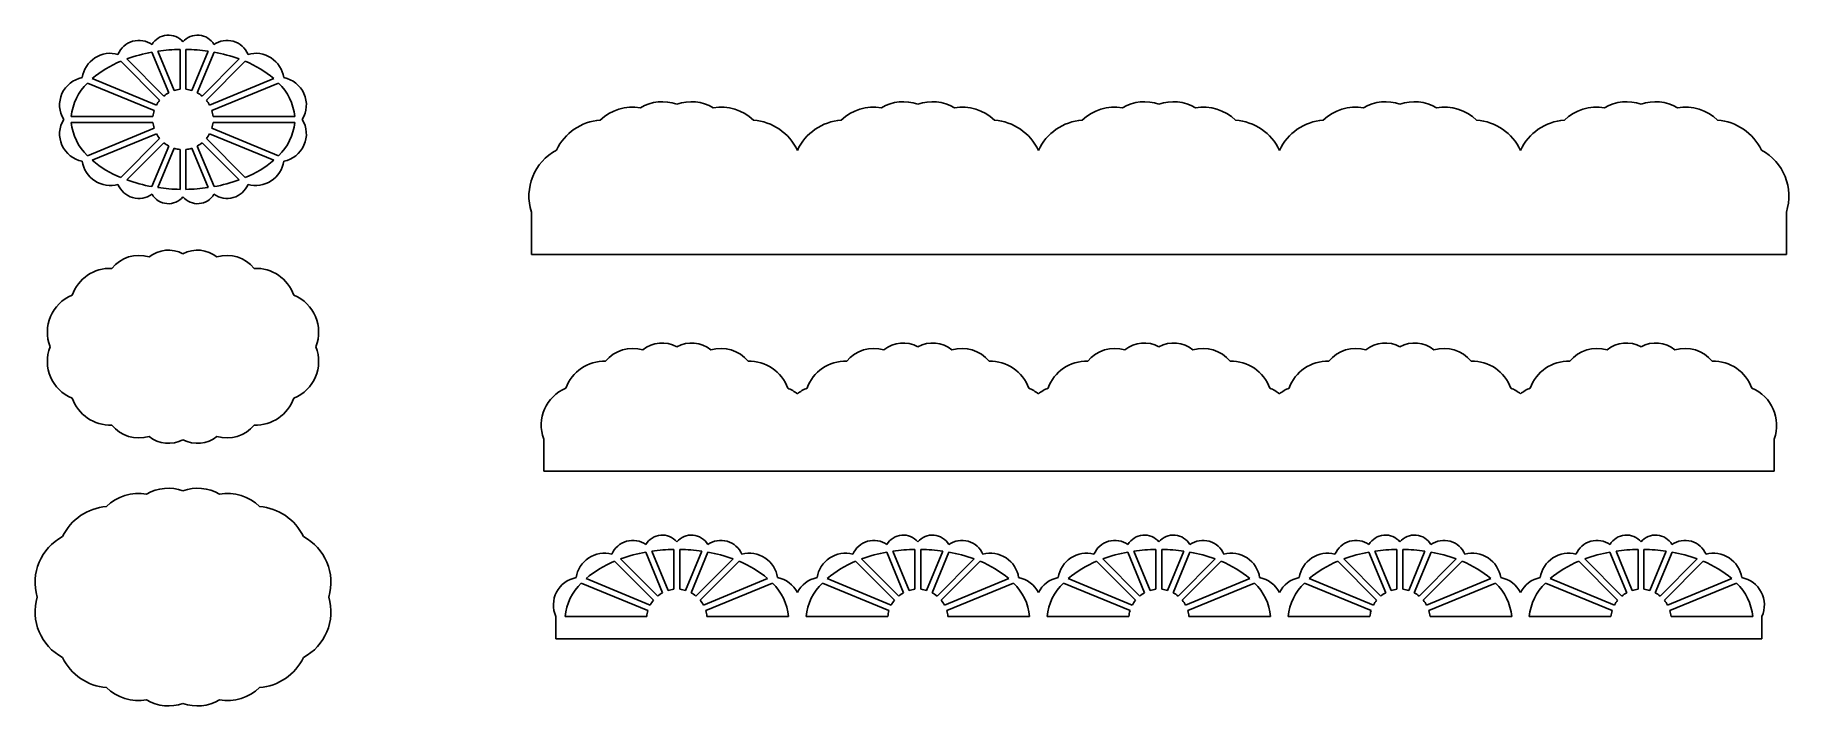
# Model space of a CAD drawing. Extents: x 307 to 723, y 198 to 357.
import ezdxf

# ---------------------------------------------------------------- set-up
doc = ezdxf.new("R2010")
doc.units = 0
doc.layers.get('0').update_dxf_attribs({"linetype": 'CONTINUOUS'})

msp = doc.modelspace()

# ---------------------------------------------------------------- linework, layer by layer
for p, q in [((336.667132, 341.595025), (327.427961, 350.834196)), ((337.668011, 342.595855), (328.867076, 351.396789)), ((338.827236, 343.370377), (334.841011, 352.993976)), ((340.134932, 343.911994), (336.276752, 353.226463)), ((341.502281, 344.18393), (341.502281, 353.640561)), ((342.917212, 344.18393), (342.917212, 353.640561)), ((344.284561, 343.911994), (348.14274, 353.226463)), ((345.592257, 343.370377), (349.578482, 352.993976)), ((346.751482, 342.595855), (355.552417, 351.396789)), ((347.75236, 341.595025), (356.991532, 350.834196)), ((335.350865, 339.128142), (319.537769, 345.678141)), ((335.892541, 340.435814), (320.665927, 346.742884)), ((348.526952, 340.435814), (363.753565, 346.742884)), ((349.068627, 339.128142), (364.881724, 345.678141)), ((335.078861, 337.760731), (315.69499, 337.760731)), ((349.340632, 337.760731), (368.724502, 337.760731)), ((335.078861, 336.345309), (315.69499, 336.345309)), ((335.350865, 334.977897), (319.537769, 328.427898)), ((335.892541, 333.670226), (320.665927, 327.363156)), ((348.526952, 333.670226), (363.753565, 327.363156)), ((349.068627, 334.977897), (364.881724, 328.427898)), ((349.340632, 336.345309), (368.724502, 336.345309)), ((336.667132, 332.511015), (327.427961, 323.271844)), ((337.668011, 331.510185), (328.867076, 322.709251)), ((338.827236, 330.735663), (334.841011, 321.112064)), ((340.134932, 330.194046), (336.276752, 320.879577)), ((341.502281, 329.92211), (341.502281, 320.465479)), ((342.917212, 329.92211), (342.917212, 320.465479)), ((344.284561, 330.194046), (348.14274, 320.879577)), ((345.592257, 330.735663), (349.578482, 321.112064)), ((346.751482, 331.510185), (355.552417, 322.709251)), ((347.75236, 332.511015), (356.991532, 323.271844)), ((424.887146, 315.072285), (424.887146, 305.005551)), ((722.683873, 315.072285), (722.683873, 305.005551)), ((424.887146, 305.005551), (722.683873, 305.005551)), ((427.797146, 261.257036), (427.797146, 253.612647)), ((719.773873, 261.257036), (719.773873, 253.612647)), ((427.797146, 253.612647), (719.773873, 253.612647)), ((456.009862, 224.81613), (452.023682, 234.43962)), ((457.317543, 225.357741), (453.459407, 234.672105)), ((458.684877, 225.629673), (458.684877, 235.086198)), ((460.099792, 225.629673), (460.099792, 235.086198)), ((461.467125, 225.357741), (465.325261, 234.672105)), ((462.774807, 224.81613), (466.760987, 234.43962)), ((513.206449, 224.81613), (509.220269, 234.43962)), ((514.514131, 225.357741), (510.655995, 234.672105)), ((515.881464, 225.629673), (515.881464, 235.086198)), ((517.296379, 225.629673), (517.296379, 235.086198)), ((518.663713, 225.357741), (522.521849, 234.672105)), ((519.971394, 224.81613), (523.957574, 234.43962)), ((570.403037, 224.81613), (566.416857, 234.43962)), ((571.710718, 225.357741), (567.852582, 234.672105)), ((573.078052, 225.629673), (573.078052, 235.086198)), ((574.492967, 225.629673), (574.492967, 235.086198)), ((575.860301, 225.357741), (579.718437, 234.672105)), ((577.167982, 224.81613), (581.154162, 234.43962)), ((627.599625, 224.81613), (623.613445, 234.43962)), ((628.907306, 225.357741), (625.04917, 234.672105)), ((630.27464, 225.629673), (630.27464, 235.086198)), ((631.689555, 225.629673), (631.689555, 235.086198)), ((633.056888, 225.357741), (636.915024, 234.672105)), ((634.36457, 224.81613), (638.35075, 234.43962)), ((684.796212, 224.81613), (680.810032, 234.43962)), ((686.103894, 225.357741), (682.245758, 234.672105)), ((687.471227, 225.629673), (687.471227, 235.086198)), ((688.886142, 225.629673), (688.886142, 235.086198)), ((690.253476, 225.357741), (694.111612, 234.672105)), ((691.561157, 224.81613), (695.547337, 234.43962)), ((453.849783, 223.040798), (444.610715, 232.279865)), ((454.85065, 224.041616), (446.049814, 232.842452)), ((463.934019, 224.041616), (472.734854, 232.842452)), ((464.934886, 223.040798), (474.173953, 232.279865)), ((511.04637, 223.040798), (501.807303, 232.279865)), ((512.047237, 224.041616), (503.246402, 232.842452)), ((521.130606, 224.041616), (529.931442, 232.842452)), ((522.131474, 223.040798), (531.370541, 232.279865)), ((568.242958, 223.040798), (559.003891, 232.279865)), ((569.243825, 224.041616), (560.442989, 232.842452)), ((578.327194, 224.041616), (587.12803, 232.842452)), ((579.328061, 223.040798), (588.567128, 232.279865)), ((625.439545, 223.040798), (616.200478, 232.279865)), ((626.440413, 224.041616), (617.639577, 232.842452)), ((635.523782, 224.041616), (644.324617, 232.842452)), ((636.524649, 223.040798), (645.763716, 232.279865)), ((682.636133, 223.040798), (673.397066, 232.279865)), ((683.637, 224.041616), (674.836165, 232.842452)), ((692.720369, 224.041616), (701.521205, 232.842452)), ((693.721236, 223.040798), (702.960304, 232.279865)), ((452.533531, 220.573943), (436.720612, 227.123868)), ((453.0752, 221.8816), (437.848758, 228.188599)), ((465.709469, 221.8816), (480.935911, 228.188599)), ((466.251138, 220.573943), (482.064056, 227.123868)), ((509.730118, 220.573943), (493.9172, 227.123868)), ((510.271788, 221.8816), (495.045346, 228.188599)), ((522.906056, 221.8816), (538.132498, 228.188599)), ((523.447726, 220.573943), (539.260644, 227.123868)), ((566.926706, 220.573943), (551.113788, 227.123868)), ((567.468375, 221.8816), (552.241933, 228.188599)), ((580.102644, 221.8816), (595.329086, 228.188599)), ((580.644313, 220.573943), (596.457231, 227.123868)), ((624.123293, 220.573943), (608.310375, 227.123868)), ((624.664963, 221.8816), (609.438521, 228.188599)), ((637.299231, 221.8816), (652.525673, 228.188599)), ((637.840901, 220.573943), (653.653819, 227.123868)), ((681.319881, 220.573943), (665.506963, 227.123868)), ((681.86155, 221.8816), (666.635108, 228.188599)), ((694.495819, 221.8816), (709.722261, 228.188599)), ((695.037488, 220.573943), (710.850407, 227.123868)), ((430.707146, 219.206546), (430.707146, 213.898776)), ((452.261529, 219.206546), (432.877877, 219.206546)), ((466.523139, 219.206546), (485.906792, 219.206546)), ((509.458117, 219.206546), (490.074465, 219.206546)), ((523.719727, 219.206546), (543.103379, 219.206546)), ((566.654704, 219.206546), (547.271052, 219.206546)), ((580.916315, 219.206546), (600.299967, 219.206546)), ((623.851292, 219.206546), (604.46764, 219.206546)), ((638.112902, 219.206546), (657.496554, 219.206546)), ((681.04788, 219.206546), (661.664227, 219.206546)), ((695.30949, 219.206546), (714.693142, 219.206546)), ((716.863873, 219.206546), (716.863873, 213.898776)), ((430.707146, 213.898776), (716.863873, 213.898776))]:
    msp.add_line(p, q)
for centre, radius, start, end in [((331.748487, 350.398981), 5.385769, 54.690724, 157.251244), ((338.751392, 352.552207), 4.489727, 39.620809, 150.045157), ((345.668101, 352.552207), 4.489727, 29.954843, 140.379191), ((352.671005, 350.398981), 5.385769, 22.748756, 125.309276), ((324.968533, 346.005343), 6.72529, 74.359445, 171.899521), ((336.901324, 327.543095), 25.143986, 112.133417, 130.217957), ((341.255654, 317.030667), 36.530908, 100.113283, 109.82363), ((342.182971, 311.873133), 41.772974, 90.933676, 98.128202), ((342.236521, 311.873133), 41.772974, 81.871798, 89.066324), ((343.163839, 317.030667), 36.530908, 70.17637, 79.886717), ((347.518168, 327.543095), 25.143986, 49.782043, 67.866583), ((359.45096, 346.005343), 6.72529, 8.100479, 105.640555), ((319.499129, 340.491921), 6.569533, 100.425349, 211.564764), ((328.341541, 336.513893), 12.707865, 133.850679, 174.369342), ((356.077952, 336.513893), 12.707865, 5.630658, 46.149321), ((364.920364, 340.491921), 6.569533, 328.435236, 79.574651), ((342.209746, 337.05302), 7.165918, 140.666415, 151.831439), ((342.209746, 337.05302), 7.165918, 118.165988, 129.3308), ((342.209746, 337.05302), 7.165918, 95.665838, 106.830373), ((342.209746, 337.05302), 7.165918, 73.169627, 84.334162), ((342.209746, 337.05302), 7.165918, 50.6692, 61.834012), ((342.209746, 337.05302), 7.165918, 28.168561, 39.333585), ((342.209746, 337.05302), 7.165918, 163.167053, 174.332193), ((342.209746, 337.05302), 7.165918, 5.667807, 16.832947), ((448.931193, 328.771429), 11.205708, 80.711811, 133.592646), ((455.934019, 330.924631), 10.309676, 70.400482, 120.253046), ((462.85065, 330.924631), 10.309676, 59.746954, 109.599518), ((469.853475, 328.771429), 11.205708, 46.407354, 99.288189), ((506.127781, 328.771429), 11.205708, 80.711811, 133.592646), ((513.130606, 330.924631), 10.309676, 70.400482, 120.253046), ((520.047237, 330.924631), 10.309676, 59.746954, 109.599518), ((527.050063, 328.771429), 11.205708, 46.407354, 99.288189), ((563.324368, 328.771429), 11.205708, 80.711811, 133.592646), ((570.327194, 330.924631), 10.309676, 70.400482, 120.253046), ((577.243825, 330.924631), 10.309676, 59.746954, 109.599518), ((584.246651, 328.771429), 11.205708, 46.407354, 99.288189), ((620.520956, 328.771429), 11.205708, 80.711811, 133.592646), ((627.523782, 330.924631), 10.309676, 70.400482, 120.253046), ((634.440413, 330.924631), 10.309676, 59.746954, 109.599518), ((641.443238, 328.771429), 11.205708, 46.407354, 99.288189), ((677.717544, 328.771429), 11.205708, 80.711811, 133.592646), ((684.720369, 330.924631), 10.309676, 70.400482, 120.253046), ((691.637, 330.924631), 10.309676, 59.746954, 109.599518), ((698.639826, 328.771429), 11.205708, 46.407354, 99.288189), ((319.499129, 333.614119), 6.569533, 148.435236, 259.574651), ((328.341541, 337.592147), 12.707865, 185.630658, 226.149321), ((342.209746, 337.05302), 7.165918, 185.667807, 196.832947), ((342.209746, 337.05302), 7.165918, 208.168561, 219.333585), ((342.209746, 337.05302), 7.165918, 320.666415, 331.831439), ((342.209746, 337.05302), 7.165918, 343.167053, 354.332193), ((356.077952, 337.592147), 12.707865, 313.850679, 354.369342), ((364.920364, 333.614119), 6.569533, 280.425349, 31.564764), ((442.151315, 324.37784), 12.545215, 94.328081, 154.46517), ((476.633354, 324.37784), 12.545215, 25.135299, 85.671919), ((499.347902, 324.37784), 12.545215, 94.328081, 154.864701), ((533.829942, 324.37784), 12.545215, 25.135299, 85.671919), ((556.54449, 324.37784), 12.545215, 94.328081, 154.864701), ((591.026529, 324.37784), 12.545215, 25.135299, 85.671919), ((613.741077, 324.37784), 12.545215, 94.328081, 154.864701), ((648.223117, 324.37784), 12.545215, 25.135299, 85.671919), ((670.937665, 324.37784), 12.545215, 94.328081, 154.864701), ((705.419704, 324.37784), 12.545215, 25.53483, 85.671919), ((342.209746, 337.05302), 7.165918, 230.6692, 241.834012), ((342.209746, 337.05302), 7.165918, 253.169627, 264.334162), ((342.209746, 337.05302), 7.165918, 275.665838, 286.830373), ((342.209746, 337.05302), 7.165918, 298.165988, 309.3308), ((436.681973, 318.86448), 12.389459, 118.178229, 197.823296), ((710.889046, 318.86448), 12.389459, 342.176704, 61.821771), ((324.968533, 328.100697), 6.72529, 188.100479, 285.640555), ((336.901324, 346.562945), 25.143986, 229.782043, 247.866583), ((347.518168, 346.562945), 25.143986, 292.133417, 310.217957), ((359.45096, 328.100697), 6.72529, 254.359445, 351.899521), ((331.748487, 323.707059), 5.385769, 202.748756, 305.309276), ((341.255654, 357.075372), 36.530908, 250.17637, 259.886717), ((342.182971, 362.232907), 41.772974, 261.871798, 269.066324), ((342.236521, 362.232907), 41.772974, 270.933676, 278.128202), ((352.671005, 323.707059), 5.385769, 234.690724, 337.251244), ((343.163839, 357.075372), 36.530908, 280.113283, 289.82363), ((338.751392, 321.553833), 4.489727, 209.954843, 320.379191), ((345.668101, 321.553833), 4.489727, 219.620809, 330.045157), ((331.748487, 296.496615), 8.295769, 73.223835, 140.868527), ((338.751392, 298.649842), 7.399727, 62.136778, 128.520081), ((345.668101, 298.649842), 7.399727, 51.479919, 117.863222), ((352.671005, 296.496615), 8.295769, 39.131473, 106.776165), ((324.968533, 292.102977), 9.63529, 87.948464, 160.247232), ((359.45096, 292.102977), 9.63529, 19.752768, 92.051536), ((319.499129, 286.589555), 9.479533, 112.312258, 201.270478), ((364.920364, 286.589555), 9.479533, 338.729522, 67.687742), ((319.499129, 279.711754), 9.479533, 158.729522, 247.687742), ((364.920364, 279.711754), 9.479533, 292.312258, 21.270478), ((455.934019, 276.621728), 7.399676, 62.136912, 128.519948), ((462.85065, 276.621728), 7.399676, 51.480052, 117.863088), ((513.130606, 276.621728), 7.399676, 62.136912, 128.519948), ((520.047237, 276.621728), 7.399676, 51.480052, 117.863088), ((570.327194, 276.621728), 7.399676, 62.136912, 128.519948), ((577.243825, 276.621728), 7.399676, 51.480052, 117.863088), ((627.523782, 276.621728), 7.399676, 62.136912, 128.519948), ((634.440413, 276.621728), 7.399676, 51.480052, 117.863088), ((684.720369, 276.621728), 7.399676, 62.136912, 128.519948), ((691.637, 276.621728), 7.399676, 51.480052, 117.863088), ((442.151315, 270.074937), 9.635215, 87.948561, 160.247146), ((448.931193, 274.468526), 8.295708, 73.223953, 140.868414), ((469.853475, 274.468526), 8.295708, 39.131586, 106.776047), ((476.633354, 270.074937), 9.635215, 19.752854, 92.051439), ((499.347902, 270.074937), 9.635215, 87.948561, 160.247146), ((506.127781, 274.468526), 8.295708, 73.223953, 140.868414), ((527.050063, 274.468526), 8.295708, 39.131586, 106.776047), ((533.829942, 270.074937), 9.635215, 19.752854, 92.051439), ((556.54449, 270.074937), 9.635215, 87.948561, 160.247146), ((563.324368, 274.468526), 8.295708, 73.223953, 140.868414), ((584.246651, 274.468526), 8.295708, 39.131586, 106.776047), ((591.026529, 270.074937), 9.635215, 19.752854, 92.051439), ((613.741077, 270.074937), 9.635215, 87.948561, 160.247146), ((620.520956, 274.468526), 8.295708, 73.223953, 140.868414), ((641.443238, 274.468526), 8.295708, 39.131586, 106.776047), ((648.223117, 270.074937), 9.635215, 19.752854, 92.051439), ((670.937665, 270.074937), 9.635215, 87.948561, 160.247146), ((677.717544, 274.468526), 8.295708, 73.223953, 140.868414), ((698.639826, 274.468526), 8.295708, 39.131586, 106.776047), ((705.419704, 270.074937), 9.635215, 19.752854, 92.051439), ((324.968533, 274.198331), 9.63529, 199.752768, 272.051536), ((359.45096, 274.198331), 9.63529, 267.948464, 340.247232), ((436.681973, 264.561577), 9.479459, 112.312346, 200.401717), ((482.102696, 264.561577), 9.479459, 51.601639, 67.687654), ((493.87856, 264.561577), 9.479459, 112.312346, 128.398361), ((539.299284, 264.561577), 9.479459, 51.601639, 67.687654), ((551.075148, 264.561577), 9.479459, 112.312346, 128.398361), ((596.495871, 264.561577), 9.479459, 51.601639, 67.687654), ((608.271735, 264.561577), 9.479459, 112.312346, 128.398361), ((653.692459, 264.561577), 9.479459, 51.601639, 67.687654), ((665.468323, 264.561577), 9.479459, 112.312346, 128.398361), ((710.889046, 264.561577), 9.479459, 339.598283, 67.687654), ((331.748487, 269.804693), 8.295769, 219.131473, 286.776165), ((352.671005, 269.804693), 8.295769, 253.223835, 320.868527), ((338.751392, 267.651467), 7.399727, 231.479919, 297.863222), ((345.668101, 267.651467), 7.399727, 242.136778, 308.520081), ((331.748487, 237.140704), 11.205769, 80.71169, 133.592766), ((338.751392, 239.29393), 10.309727, 70.400352, 120.253177), ((345.668101, 239.29393), 10.309727, 59.746823, 109.599648), ((352.671005, 237.140704), 11.205769, 46.407234, 99.28831), ((324.968533, 232.747066), 12.54529, 94.327974, 154.465268), ((359.45096, 232.747066), 12.54529, 25.534732, 85.672026), ((319.499129, 227.233644), 12.389533, 118.17813, 196.114931), ((364.920364, 227.233644), 12.389533, 343.885069, 61.82187), ((448.931193, 231.844655), 5.385708, 54.690724, 157.251244), ((455.934019, 233.997856), 4.489676, 39.620809, 150.045157), ((462.85065, 233.997856), 4.489676, 29.954843, 140.379191), ((469.853475, 231.844655), 5.385708, 22.748756, 125.309276), ((506.127781, 231.844655), 5.385708, 54.690724, 157.251244), ((513.130606, 233.997856), 4.489676, 39.620809, 150.045157), ((520.047237, 233.997856), 4.489676, 29.954843, 140.379191), ((527.050063, 231.844655), 5.385708, 22.748756, 125.309276), ((563.324368, 231.844655), 5.385708, 54.690724, 157.251244), ((570.327194, 233.997856), 4.489676, 39.620809, 150.045157), ((577.243825, 233.997856), 4.489676, 29.954843, 140.379191), ((584.246651, 231.844655), 5.385708, 22.748756, 125.309276), ((620.520956, 231.844655), 5.385708, 54.690724, 157.251244), ((627.523782, 233.997856), 4.489676, 39.620809, 150.045157), ((634.440413, 233.997856), 4.489676, 29.954843, 140.379191), ((641.443238, 231.844655), 5.385708, 22.748756, 125.309276), ((677.717544, 231.844655), 5.385708, 54.690724, 157.251244), ((684.720369, 233.997856), 4.489676, 39.620809, 150.045157), ((691.637, 233.997856), 4.489676, 29.954843, 140.379191), ((698.639826, 231.844655), 5.385708, 22.748756, 125.309276), ((442.151315, 227.451066), 6.725215, 74.359445, 171.899521), ((458.438253, 198.476717), 36.530496, 100.113283, 109.82363), ((459.365559, 193.31924), 41.772504, 90.933676, 98.128202), ((459.419109, 193.31924), 41.772504, 81.871798, 89.066324), ((460.346416, 198.476717), 36.530496, 70.17637, 79.886717), ((476.633354, 227.451066), 6.725215, 8.100479, 105.640555), ((499.347902, 227.451066), 6.725215, 74.359445, 171.899521), ((515.63484, 198.476717), 36.530496, 100.113283, 109.82363), ((516.562147, 193.31924), 41.772504, 90.933676, 98.128202), ((516.615697, 193.31924), 41.772504, 81.871798, 89.066324), ((517.543003, 198.476717), 36.530496, 70.17637, 79.886717), ((533.829942, 227.451066), 6.725215, 8.100479, 105.640555), ((556.54449, 227.451066), 6.725215, 74.359445, 171.899521), ((572.831428, 198.476717), 36.530496, 100.113283, 109.82363), ((573.758735, 193.31924), 41.772504, 90.933676, 98.128202), ((573.812284, 193.31924), 41.772504, 81.871798, 89.066324), ((574.739591, 198.476717), 36.530496, 70.17637, 79.886717), ((591.026529, 227.451066), 6.725215, 8.100479, 105.640555), ((613.741077, 227.451066), 6.725215, 74.359445, 171.899521), ((630.028016, 198.476717), 36.530496, 100.113283, 109.82363), ((630.955322, 193.31924), 41.772504, 90.933676, 98.128202), ((631.008872, 193.31924), 41.772504, 81.871798, 89.066324), ((631.936179, 198.476717), 36.530496, 70.17637, 79.886717), ((648.223117, 227.451066), 6.725215, 8.100479, 105.640555), ((670.937665, 227.451066), 6.725215, 74.359445, 171.899521), ((687.224603, 198.476717), 36.530496, 100.113283, 109.82363), ((688.15191, 193.31924), 41.772504, 90.933676, 98.128202), ((688.20546, 193.31924), 41.772504, 81.871798, 89.066324), ((689.132766, 198.476717), 36.530496, 70.17637, 79.886717), ((705.419704, 227.451066), 6.725215, 8.100479, 105.640555), ((454.083972, 208.989026), 25.143703, 112.133417, 130.217957), ((464.700696, 208.989026), 25.143703, 49.782043, 67.866583), ((511.28056, 208.989026), 25.143703, 112.133417, 130.217957), ((521.897284, 208.989026), 25.143703, 49.782043, 67.866583), ((568.477147, 208.989026), 25.143703, 112.133417, 130.217957), ((579.093872, 208.989026), 25.143703, 49.782043, 67.866583), ((625.673735, 208.989026), 25.143703, 112.133417, 130.217957), ((636.290459, 208.989026), 25.143703, 49.782043, 67.866583), ((682.870323, 208.989026), 25.143703, 112.133417, 130.217957), ((693.487047, 208.989026), 25.143703, 49.782043, 67.866583), ((436.681973, 221.937706), 6.569459, 100.425349, 204.565664), ((445.524285, 217.959723), 12.707722, 133.850679, 174.369342), ((459.392334, 218.498844), 7.165837, 118.165988, 129.3308), ((459.392334, 218.498844), 7.165837, 95.665838, 106.830373), ((459.392334, 218.498844), 7.165837, 73.169627, 84.334162), ((459.392334, 218.498844), 7.165837, 50.6692, 61.834012), ((473.260383, 217.959723), 12.707722, 5.630658, 46.149321), ((482.102696, 221.937706), 6.569459, 26.329479, 79.574651), ((493.87856, 221.937706), 6.569459, 100.425349, 153.670521), ((502.720873, 217.959723), 12.707722, 133.850679, 174.369342), ((516.588922, 218.498844), 7.165837, 118.165988, 129.3308), ((516.588922, 218.498844), 7.165837, 95.665838, 106.830373), ((516.588922, 218.498844), 7.165837, 73.169627, 84.334162), ((516.588922, 218.498844), 7.165837, 50.6692, 61.834012), ((530.456971, 217.959723), 12.707722, 5.630658, 46.149321), ((539.299284, 221.937706), 6.569459, 26.329479, 79.574651), ((551.075148, 221.937706), 6.569459, 100.425349, 153.670521), ((559.91746, 217.959723), 12.707722, 133.850679, 174.369342), ((573.785509, 218.498844), 7.165837, 118.165988, 129.3308), ((573.785509, 218.498844), 7.165837, 95.665838, 106.830373), ((573.785509, 218.498844), 7.165837, 73.169627, 84.334162), ((573.785509, 218.498844), 7.165837, 50.6692, 61.834012), ((587.653559, 217.959723), 12.707722, 5.630658, 46.149321), ((596.495871, 221.937706), 6.569459, 26.329479, 79.574651), ((608.271735, 221.937706), 6.569459, 100.425349, 153.670521), ((617.114048, 217.959723), 12.707722, 133.850679, 174.369342), ((630.982097, 218.498844), 7.165837, 118.165988, 129.3308), ((630.982097, 218.498844), 7.165837, 95.665838, 106.830373), ((630.982097, 218.498844), 7.165837, 73.169627, 84.334162), ((630.982097, 218.498844), 7.165837, 50.6692, 61.834012), ((644.850146, 217.959723), 12.707722, 5.630658, 46.149321), ((653.692459, 221.937706), 6.569459, 26.329479, 79.574651), ((665.468323, 221.937706), 6.569459, 100.425349, 153.670521), ((674.310636, 217.959723), 12.707722, 133.850679, 174.369342), ((688.178685, 218.498844), 7.165837, 118.165988, 129.3308), ((688.178685, 218.498844), 7.165837, 95.665838, 106.830373), ((688.178685, 218.498844), 7.165837, 73.169627, 84.334162), ((688.178685, 218.498844), 7.165837, 50.6692, 61.834012), ((702.046734, 217.959723), 12.707722, 5.630658, 46.149321), ((710.889046, 221.937706), 6.569459, 335.434336, 79.574651), ((319.499129, 220.355842), 12.389533, 163.885069, 241.82187), ((364.920364, 220.355842), 12.389533, 298.17813, 16.114931), ((459.392334, 218.498844), 7.165837, 163.167053, 174.332193), ((459.392334, 218.498844), 7.165837, 140.666415, 151.831439), ((459.392334, 218.498844), 7.165837, 28.168561, 39.333585), ((459.392334, 218.498844), 7.165837, 5.667807, 16.832947), ((516.588922, 218.498844), 7.165837, 163.167053, 174.332193), ((516.588922, 218.498844), 7.165837, 140.666415, 151.831439), ((516.588922, 218.498844), 7.165837, 28.168561, 39.333585), ((516.588922, 218.498844), 7.165837, 5.667807, 16.832947), ((573.785509, 218.498844), 7.165837, 163.167053, 174.332193), ((573.785509, 218.498844), 7.165837, 140.666415, 151.831439), ((573.785509, 218.498844), 7.165837, 28.168561, 39.333585), ((573.785509, 218.498844), 7.165837, 5.667807, 16.832947), ((630.982097, 218.498844), 7.165837, 163.167053, 174.332193), ((630.982097, 218.498844), 7.165837, 140.666415, 151.831439), ((630.982097, 218.498844), 7.165837, 28.168561, 39.333585), ((630.982097, 218.498844), 7.165837, 5.667807, 16.832947), ((688.178685, 218.498844), 7.165837, 163.167053, 174.332193), ((688.178685, 218.498844), 7.165837, 140.666415, 151.831439), ((688.178685, 218.498844), 7.165837, 28.168561, 39.333585), ((688.178685, 218.498844), 7.165837, 5.667807, 16.832947), ((324.968533, 214.84242), 12.54529, 205.534732, 265.672026), ((359.45096, 214.84242), 12.54529, 274.327974, 334.465268), ((331.748487, 210.448782), 11.205769, 226.407234, 279.28831), ((352.671005, 210.448782), 11.205769, 260.71169, 313.592766), ((338.751392, 208.295556), 10.309727, 239.746823, 289.599648), ((345.668101, 208.295556), 10.309727, 250.400352, 300.253177)]:
    msp.add_arc(centre, radius, start, end)

doc.saveas('drawing.dxf')
